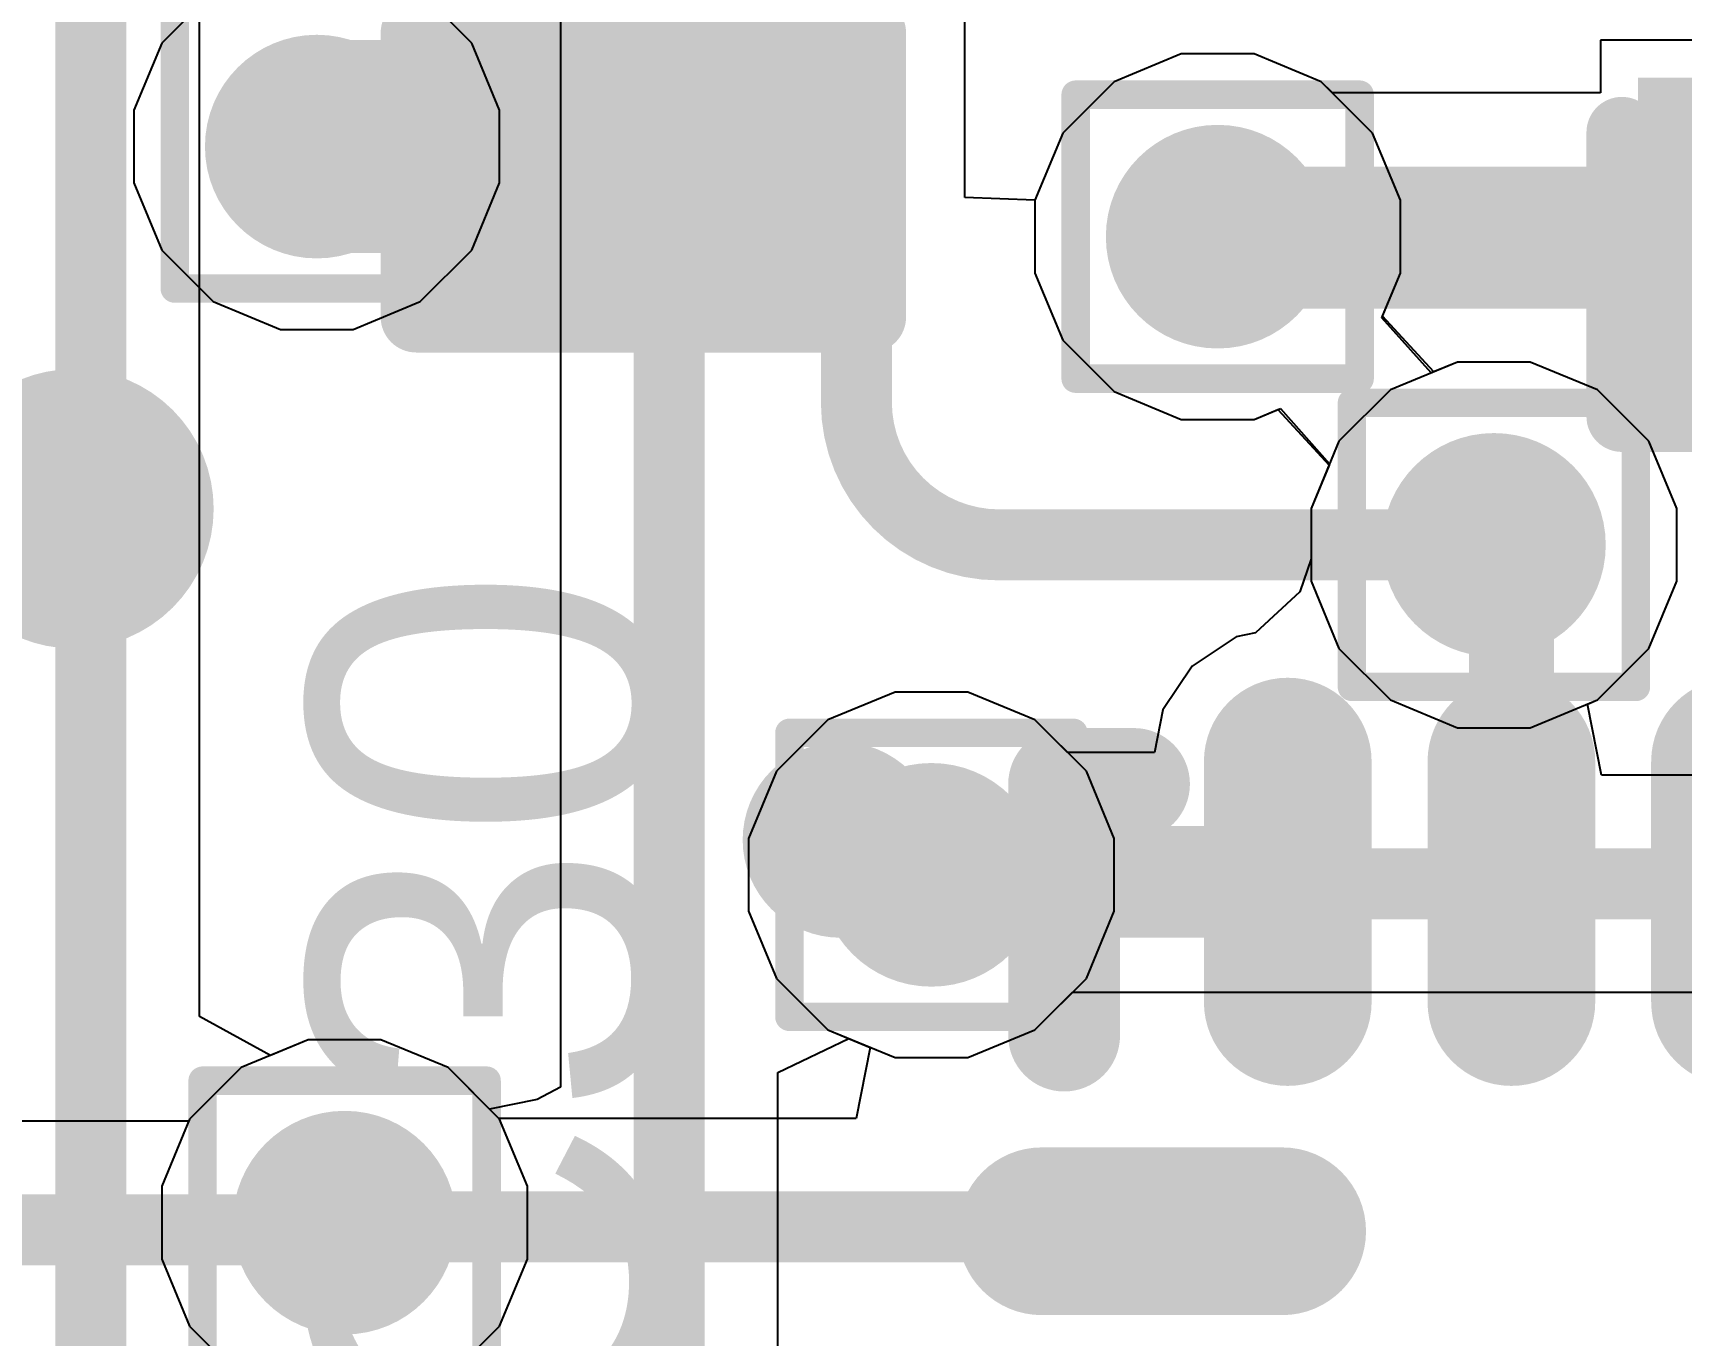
# Model space of a CAD drawing. Header units: inches. Extents: x -12 to 5355, y -7 to 5366.
# Drawn here: x 22.556 to 25.503, y 2.904 to 5.232 of the extents above; entities that cross this region are included whole.
import ezdxf

# ---------------------------------------------------------------- set-up
doc = ezdxf.new("R2010")
doc.units = ezdxf.units.IN
for name, color, linetype in [('BOTTOM LAYER', 5, 'Continuous'), ('Drill Drawing', 1, 'Continuous'), ('GROUND1', 16, 'Continuous'), ('GROUND2', 156, 'Continuous'), ('POWER', 76, 'Continuous'), ('SIGNAL', 90, 'Continuous'), ('TOP LAYER', 1, 'Continuous'), ('Top Overlay', 2, 'Continuous'), ('Top Paste', 8, 'Continuous'), ('Top Solder', 216, 'Continuous'), ('Via Holes', 16, 'Continuous')]:
    doc.layers.add(name, color=color, linetype=linetype)
doc.styles.add('Arial', font='', dxfattribs={"height": 0.2})
doc.styles.get('Arial').set_extended_font_data('Arial')

# ---------------------------------------------------------------- blocks, each defined once
blk = doc.blocks.new('AQFN50P700X700X85_HS_74N_42')
at = {"layer": 'Top Overlay'}
for points in [[(-3.86279898, 3.91160254, 0.2499995, 0.2499995, 1), (-4.112801019999999, 3.91160254, 0.2499995, 0.2499995, 1)], [(-4.175300259999999, 3.91160254, 0.12499848, 0.12499848, 1), (-4.05030178, 3.91160254, 0.12499848, 0.12499848, 1)], [(-3.92529822, 3.91160254, 0.12499848, 0.12499848, 1), (-3.80029974, 3.91160254, 0.12499848, 0.12499848, 1)]]:
    blk.add_lwpolyline(points, format="xyseb", close=True, dxfattribs=at)
blk = doc.blocks.new('____0402_56')
at = {"layer": 'TOP LAYER'}
for points in [[(-0.6985, -0.3175), (-0.6985, 0.3175), (-0.2412999999999999, 0.3175), (-0.2413, -0.3175)], [(0.2412999999999999, -0.3175), (0.2413, 0.3175), (0.6985, 0.3175), (0.6985, -0.3175)]]:
    blk.add_hatch(color=1, dxfattribs=at).paths.add_polyline_path(points)
at = {"layer": 'Top Paste'}
for points in [[(-0.6985, -0.3175), (-0.6985, 0.3175), (-0.2412999999999999, 0.3175), (-0.2413, -0.3175)], [(0.2412999999999999, -0.3175), (0.2413, 0.3175), (0.6985, 0.3175), (0.6985, -0.3175)]]:
    blk.add_hatch(color=8, dxfattribs=at).paths.add_polyline_path(points)
at = {"layer": 'Top Solder'}
for points in [[(-0.7584998799999999, -0.37749988), (-0.7584998799999999, 0.37749988), (-0.18130012, 0.37749988), (-0.18130012, -0.37749988)], [(0.18130012, -0.37749988), (0.18130012, 0.37749988), (0.7584998799999999, 0.37749988), (0.7584998799999999, -0.37749988)]]:
    blk.add_hatch(color=216, dxfattribs=at).paths.add_polyline_path(points)
at = {"layer": 'Top Overlay'}
for points in [[(-0.7874, 0.4064, 0.127, 0.127, 0), (-0.7874, -0.4064, 0.127, 0.127, 0)], [(-0.7874, 0.4064, 0.127, 0.127, 0), (-0.2794, 0.4064, 0.127, 0.127, 0)], [(0.2794, 0.4064, 0.127, 0.127, 0), (0.7874, 0.4064, 0.127, 0.127, 0)], [(0.7874, 0.4064, 0.127, 0.127, 0), (0.7874, -0.4064, 0.127, 0.127, 0)], [(-0.7874, -0.4064, 0.127, 0.127, 0), (-0.2794, -0.4064, 0.127, 0.127, 0)], [(0.2794, -0.4064, 0.127, 0.127, 0), (0.7874, -0.4064, 0.127, 0.127, 0)]]:
    blk.add_lwpolyline(points, format="xyseb", dxfattribs=at)
for points in [[(-0.8191499999999999, 0.4064, 0.0635, 0.0635, 1), (-0.7556499999999999, 0.4064, 0.0635, 0.0635, 1)], [(-0.8191499999999999, 0.4064, 0.0635, 0.0635, 1), (-0.7556499999999999, 0.4064, 0.0635, 0.0635, 1)], [(-0.31115, 0.4064, 0.0635, 0.0635, 1), (-0.24765, 0.4064, 0.0635, 0.0635, 1)], [(0.24765, 0.4064, 0.0635, 0.0635, 1), (0.31115, 0.4064, 0.0635, 0.0635, 1)], [(0.7556499999999999, 0.4064, 0.0635, 0.0635, 1), (0.8191499999999999, 0.4064, 0.0635, 0.0635, 1)], [(0.7556499999999999, 0.4064, 0.0635, 0.0635, 1), (0.8191499999999999, 0.4064, 0.0635, 0.0635, 1)], [(-0.8191499999999999, -0.4064, 0.0635, 0.0635, 1), (-0.7556499999999999, -0.4064, 0.0635, 0.0635, 1)], [(-0.8191499999999999, -0.4064, 0.0635, 0.0635, 1), (-0.7556499999999999, -0.4064, 0.0635, 0.0635, 1)], [(-0.31115, -0.4064, 0.0635, 0.0635, 1), (-0.24765, -0.4064, 0.0635, 0.0635, 1)], [(0.24765, -0.4064, 0.0635, 0.0635, 1), (0.31115, -0.4064, 0.0635, 0.0635, 1)], [(0.7556499999999999, -0.4064, 0.0635, 0.0635, 1), (0.8191499999999999, -0.4064, 0.0635, 0.0635, 1)], [(0.7556499999999999, -0.4064, 0.0635, 0.0635, 1), (0.8191499999999999, -0.4064, 0.0635, 0.0635, 1)]]:
    blk.add_lwpolyline(points, format="xyseb", close=True, dxfattribs=at)
blk = doc.blocks.new('XQFN40P180X260X50_16N_91')
at = {"layer": 'TOP LAYER'}
h = blk.add_hatch(color=1, dxfattribs=at)
edge = h.paths.add_edge_path()
edge.add_arc((-0.6000013399999999, 1.01000052), 0.10999978, 180, 360)
edge.add_line((-0.4900015599999999, 1.01000052), (-0.4900015599999999, 1.4400022))
edge.add_arc((-0.6000013399999999, 1.4400022), 0.10999978, 0, 180)
edge.add_line((-0.7100011199999999, 1.4400022), (-0.7100011199999999, 1.01000052))
h = blk.add_hatch(color=1, dxfattribs=at)
edge = h.paths.add_edge_path()
edge.add_arc((-0.20000214, 1.01000052), 0.10999978, 180, 360)
edge.add_line((-0.09000236, 1.01000052), (-0.09000236, 1.4400022))
edge.add_arc((-0.20000214, 1.4400022), 0.10999978, 0, 180)
edge.add_line((-0.31000192, 1.4400022), (-0.31000192, 1.01000052))
h = blk.add_hatch(color=1, dxfattribs=at)
edge = h.paths.add_edge_path()
edge.add_arc((0.1999996, 1.01000052), 0.10999978, 180, 360)
edge.add_line((0.30999938, 1.01000052), (0.30999938, 1.4400022))
edge.add_arc((0.1999996, 1.4400022), 0.10999978, 0, 180)
edge.add_line((0.08999982000000001, 1.4400022), (0.08999982000000001, 1.01000052))
h = blk.add_hatch(color=1, dxfattribs=at)
edge = h.paths.add_edge_path()
edge.add_arc((-0.61000386, 0.6000013399999999), 0.10999978, 270, 450)
edge.add_line((-0.61000386, 0.7100011199999999), (-1.04000554, 0.7100011199999999))
edge.add_arc((-1.04000554, 0.6000013399999999), 0.10999978, 90, 270)
edge.add_line((-1.04000554, 0.4900015599999999), (-0.61000386, 0.4900015599999999))
at = {"layer": 'Top Paste'}
h = blk.add_hatch(color=8, dxfattribs=at)
edge = h.paths.add_edge_path()
edge.add_arc((-0.6000013399999999, 1.01000052), 0.08999982, 180, 360)
edge.add_line((-0.51000152, 1.01000052), (-0.51000152, 1.4400022))
edge.add_arc((-0.6000013399999999, 1.4400022), 0.08999982, 0, 180)
edge.add_line((-0.6900011599999999, 1.4400022), (-0.6900011599999999, 1.01000052))
h = blk.add_hatch(color=8, dxfattribs=at)
edge = h.paths.add_edge_path()
edge.add_arc((-0.20000214, 1.01000052), 0.08999982, 180, 360)
edge.add_line((-0.11000232, 1.01000052), (-0.11000232, 1.4400022))
edge.add_arc((-0.20000214, 1.4400022), 0.08999982, 0, 180)
edge.add_line((-0.29000196, 1.4400022), (-0.29000196, 1.01000052))
h = blk.add_hatch(color=8, dxfattribs=at)
edge = h.paths.add_edge_path()
edge.add_arc((-0.61000386, 0.6000013399999999), 0.08999982, 270, 450)
edge.add_line((-0.61000386, 0.6900011599999999), (-1.04000554, 0.6900011599999999))
edge.add_arc((-1.04000554, 0.6000013399999999), 0.08999982, 90, 270)
edge.add_line((-1.04000554, 0.51000152), (-0.61000386, 0.51000152))
at = {"layer": 'Top Solder'}
h = blk.add_hatch(color=216, dxfattribs=at)
edge = h.paths.add_edge_path()
edge.add_arc((-0.6000013399999999, 1.01000052), 0.1499997, 180, 360)
edge.add_line((-0.45000164, 1.01000052), (-0.45000164, 1.4400022))
edge.add_arc((-0.6000013399999999, 1.4400022), 0.1499997, 0, 180)
edge.add_line((-0.7500010399999999, 1.4400022), (-0.7500010399999999, 1.01000052))
h = blk.add_hatch(color=216, dxfattribs=at)
edge = h.paths.add_edge_path()
edge.add_arc((-0.20000214, 1.01000052), 0.1499997, 180, 360)
edge.add_line((-0.05000244000000001, 1.01000052), (-0.05000244000000001, 1.4400022))
edge.add_arc((-0.20000214, 1.4400022), 0.1499997, 0, 180)
edge.add_line((-0.35000184, 1.4400022), (-0.35000184, 1.01000052))
h = blk.add_hatch(color=216, dxfattribs=at)
edge = h.paths.add_edge_path()
edge.add_arc((0.1999996, 1.01000052), 0.1499997, 180, 360)
edge.add_line((0.3499993, 1.01000052), (0.3499993, 1.4400022))
edge.add_arc((0.1999996, 1.4400022), 0.1499997, 0, 180)
edge.add_line((0.04999990000000001, 1.4400022), (0.04999990000000001, 1.01000052))
h = blk.add_hatch(color=216, dxfattribs=at)
edge = h.paths.add_edge_path()
edge.add_arc((-0.61000386, 0.6000013399999999), 0.1499997, 270, 450)
edge.add_line((-0.61000386, 0.7500010399999999), (-1.04000554, 0.7500010399999999))
edge.add_arc((-1.04000554, 0.6000013399999999), 0.1499997, 90, 270)
edge.add_line((-1.04000554, 0.45000164), (-0.61000386, 0.45000164))
at = {"layer": 'Top Overlay'}
for points in [[(-1.35000492, 1.29999994, 0.2499995, 0.2499995, 1), (-1.45000472, 1.29999994, 0.2499995, 0.2499995, 1)], [(-1.05000044, 1.39999974, 0.0999998, 0.0999998, 1), (-0.95000064, 1.39999974, 0.0999998, 0.0999998, 1)], [(-1.05000044, 1.39999974, 0.0999998, 0.0999998, 1), (-0.95000064, 1.39999974, 0.0999998, 0.0999998, 1)], [(-0.9249994199999999, 1.39999974, 0.0999998, 0.0999998, 1), (-0.8249996199999998, 1.39999974, 0.0999998, 0.0999998, 1)], [(-1.51250396, 1.29999994, 0.12499848, 0.12499848, 1), (-1.38750548, 1.29999994, 0.12499848, 0.12499848, 1)], [(-1.41250416, 1.29999994, 0.12499848, 0.12499848, 1), (-1.28750568, 1.29999994, 0.12499848, 0.12499848, 1)], [(-1.05000044, 0.95000064, 0.0999998, 0.0999998, 1), (-0.95000064, 0.95000064, 0.0999998, 0.0999998, 1)]]:
    blk.add_lwpolyline(points, format="xyseb", close=True, dxfattribs=at)
for points in [[(-1.00000054, 0.95000064, 0.1999996, 0.1999996, 0), (-1.00000054, 1.39999974, 0.1999996, 0.1999996, 0)], [(-1.00000054, 1.39999974, 0.1999996, 0.1999996, 0), (-0.87499952, 1.39999974, 0.1999996, 0.1999996, 0)]]:
    blk.add_lwpolyline(points, format="xyseb", dxfattribs=at)
blk = doc.blocks.new('____0402_125')
at = {"layer": 'TOP LAYER'}
for points in [[(-0.6985, -0.3175), (-0.6985, 0.3174999999999999), (-0.2413000000000001, 0.3175), (-0.2412999999999999, -0.3174999999999999)], [(0.2413000000000001, -0.3175), (0.2412999999999999, 0.3174999999999999), (0.6985, 0.3175), (0.6985, -0.3174999999999999)]]:
    blk.add_hatch(color=1, dxfattribs=at).paths.add_polyline_path(points)
at = {"layer": 'Top Paste'}
for points in [[(-0.6985, -0.3175), (-0.6985, 0.3174999999999999), (-0.2413000000000001, 0.3175), (-0.2412999999999999, -0.3174999999999999)], [(0.2413000000000001, -0.3175), (0.2412999999999999, 0.3174999999999999), (0.6985, 0.3175), (0.6985, -0.3174999999999999)]]:
    blk.add_hatch(color=8, dxfattribs=at).paths.add_polyline_path(points)
at = {"layer": 'Top Solder'}
for points in [[(-0.7584998799999999, -0.3774998800000001), (-0.7584998799999999, 0.3774998799999999), (-0.1813001200000001, 0.3774998800000001), (-0.1813001199999999, -0.3774998799999999)], [(0.1813001200000001, -0.3774998800000001), (0.1813001199999999, 0.3774998799999999), (0.7584998799999999, 0.3774998800000001), (0.7584998799999999, -0.3774998799999999)]]:
    blk.add_hatch(color=216, dxfattribs=at).paths.add_polyline_path(points)
at = {"layer": 'Top Overlay'}
for points in [[(-0.7874, -0.4064, 0.127, 0.127, 0), (-0.7874, 0.4064, 0.127, 0.127, 0)], [(-0.2794, 0.4064, 0.127, 0.127, 0), (-0.7874, 0.4064, 0.127, 0.127, 0)], [(0.7874, 0.4064, 0.127, 0.127, 0), (0.2794, 0.4064, 0.127, 0.127, 0)], [(0.7874, -0.4064, 0.127, 0.127, 0), (0.7874, 0.4064, 0.127, 0.127, 0)], [(-0.2794, -0.4064, 0.127, 0.127, 0), (-0.7874, -0.4064, 0.127, 0.127, 0)], [(0.7874, -0.4064, 0.127, 0.127, 0), (0.2794, -0.4064, 0.127, 0.127, 0)]]:
    blk.add_lwpolyline(points, format="xyseb", dxfattribs=at)
for points in [[(-0.8191499999999999, 0.4064, 0.0635, 0.0635, 1), (-0.7556499999999999, 0.4064, 0.0635, 0.0635, 1)], [(-0.8191499999999999, 0.4064, 0.0635, 0.0635, 1), (-0.7556499999999999, 0.4064, 0.0635, 0.0635, 1)], [(-0.31115, 0.4064, 0.0635, 0.0635, 1), (-0.24765, 0.4064, 0.0635, 0.0635, 1)], [(0.24765, 0.4064, 0.0635, 0.0635, 1), (0.31115, 0.4064, 0.0635, 0.0635, 1)], [(0.7556499999999999, 0.4064, 0.0635, 0.0635, 1), (0.8191499999999999, 0.4064, 0.0635, 0.0635, 1)], [(0.7556499999999999, 0.4064, 0.0635, 0.0635, 1), (0.8191499999999999, 0.4064, 0.0635, 0.0635, 1)], [(-0.8191499999999999, -0.4064, 0.0635, 0.0635, 1), (-0.7556499999999999, -0.4064, 0.0635, 0.0635, 1)], [(-0.8191499999999999, -0.4064, 0.0635, 0.0635, 1), (-0.7556499999999999, -0.4064, 0.0635, 0.0635, 1)], [(-0.31115, -0.4064, 0.0635, 0.0635, 1), (-0.24765, -0.4064, 0.0635, 0.0635, 1)], [(0.24765, -0.4064, 0.0635, 0.0635, 1), (0.31115, -0.4064, 0.0635, 0.0635, 1)], [(0.7556499999999999, -0.4064, 0.0635, 0.0635, 1), (0.8191499999999999, -0.4064, 0.0635, 0.0635, 1)], [(0.7556499999999999, -0.4064, 0.0635, 0.0635, 1), (0.8191499999999999, -0.4064, 0.0635, 0.0635, 1)]]:
    blk.add_lwpolyline(points, format="xyseb", close=True, dxfattribs=at)

msp = doc.modelspace()

# ---------------------------------------------------------------- hatches: boundary and pattern name
at = {"layer": 'BOTTOM LAYER'}
h = msp.add_hatch(color=5, dxfattribs=at)
edge = h.paths.add_edge_path()
edge.add_arc((23.0632, 5.0292), 0.1999996, 0, 360)
h = msp.add_hatch(color=5, dxfattribs=at)
edge = h.paths.add_edge_path()
edge.add_arc((24.67459632, 4.86809796), 0.1999996, 0, 360)
h = msp.add_hatch(color=5, dxfattribs=at)
edge = h.paths.add_edge_path()
edge.add_arc((25.1687711, 4.31683414), 0.1999996, 0, 360)
h = msp.add_hatch(color=5, dxfattribs=at)
edge = h.paths.add_edge_path()
edge.add_arc((24.16265424, 3.72669308), 0.1999996, 0, 360)
h = msp.add_hatch(color=5, dxfattribs=at)
edge = h.paths.add_edge_path()
edge.add_arc((23.11304496, 3.10459628), 0.1999996, 0, 360)
at = {"layer": 'GROUND1'}
h = msp.add_hatch(color=16, dxfattribs=at)
edge = h.paths.add_edge_path()
edge.add_arc((23.0632, 5.0292), 0.1999996, 0, 360)
h = msp.add_hatch(color=16, dxfattribs=at)
edge = h.paths.add_edge_path()
edge.add_arc((24.67459632, 4.86809796), 0.1999996, 0, 360)
h = msp.add_hatch(color=16, dxfattribs=at)
edge = h.paths.add_edge_path()
edge.add_arc((25.1687711, 4.31683414), 0.1999996, 0, 360)
h = msp.add_hatch(color=16, dxfattribs=at)
edge = h.paths.add_edge_path()
edge.add_arc((24.16265424, 3.72669308), 0.1999996, 0, 360)
h = msp.add_hatch(color=16, dxfattribs=at)
edge = h.paths.add_edge_path()
edge.add_arc((23.11304496, 3.10459628), 0.1999996, 0, 360)
at = {"layer": 'GROUND2'}
h = msp.add_hatch(color=156, dxfattribs=at)
edge = h.paths.add_edge_path()
edge.add_arc((23.0632, 5.0292), 0.1999996, 0, 360)
h = msp.add_hatch(color=156, dxfattribs=at)
edge = h.paths.add_edge_path()
edge.add_arc((24.67459632, 4.86809796), 0.1999996, 0, 360)
h = msp.add_hatch(color=156, dxfattribs=at)
edge = h.paths.add_edge_path()
edge.add_arc((25.1687711, 4.31683414), 0.1999996, 0, 360)
h = msp.add_hatch(color=156, dxfattribs=at)
edge = h.paths.add_edge_path()
edge.add_arc((24.16265424, 3.72669308), 0.1999996, 0, 360)
h = msp.add_hatch(color=156, dxfattribs=at)
edge = h.paths.add_edge_path()
edge.add_arc((23.11304496, 3.10459628), 0.1999996, 0, 360)
at = {"layer": 'POWER'}
h = msp.add_hatch(color=76, dxfattribs=at)
edge = h.paths.add_edge_path()
edge.add_arc((23.0632, 5.0292), 0.1999996, 0, 360)
h = msp.add_hatch(color=76, dxfattribs=at)
edge = h.paths.add_edge_path()
edge.add_arc((24.67459632, 4.86809796), 0.1999996, 0, 360)
h = msp.add_hatch(color=76, dxfattribs=at)
edge = h.paths.add_edge_path()
edge.add_arc((25.1687711, 4.31683414), 0.1999996, 0, 360)
h = msp.add_hatch(color=76, dxfattribs=at)
edge = h.paths.add_edge_path()
edge.add_arc((24.16265424, 3.72669308), 0.1999996, 0, 360)
h = msp.add_hatch(color=76, dxfattribs=at)
edge = h.paths.add_edge_path()
edge.add_arc((23.11304496, 3.10459628), 0.1999996, 0, 360)
at = {"layer": 'SIGNAL'}
h = msp.add_hatch(color=90, dxfattribs=at)
edge = h.paths.add_edge_path()
edge.add_arc((23.0632, 5.0292), 0.1999996, 0, 360)
h = msp.add_hatch(color=90, dxfattribs=at)
edge = h.paths.add_edge_path()
edge.add_arc((24.67459632, 4.86809796), 0.1999996, 0, 360)
h = msp.add_hatch(color=90, dxfattribs=at)
edge = h.paths.add_edge_path()
edge.add_arc((25.1687711, 4.31683414), 0.1999996, 0, 360)
h = msp.add_hatch(color=90, dxfattribs=at)
edge = h.paths.add_edge_path()
edge.add_arc((24.16265424, 3.72669308), 0.1999996, 0, 360)
h = msp.add_hatch(color=90, dxfattribs=at)
edge = h.paths.add_edge_path()
edge.add_arc((23.11304496, 3.10459628), 0.1999996, 0, 360)
at = {"layer": 'TOP LAYER'}
h = msp.add_hatch(color=1, dxfattribs=at)
edge = h.paths.add_edge_path()
edge.add_arc((23.0632, 5.0292), 0.1999996, 0, 360)
h = msp.add_hatch(color=1, dxfattribs=at)
edge = h.paths.add_edge_path()
edge.add_arc((24.67459632, 4.86809796), 0.1999996, 0, 360)
h = msp.add_hatch(color=1, dxfattribs=at)
edge = h.paths.add_edge_path()
edge.add_arc((25.1687711, 4.31683414), 0.1999996, 0, 360)
h = msp.add_hatch(color=1, dxfattribs=at)
edge = h.paths.add_edge_path()
edge.add_arc((24.16265424, 3.72669308), 0.1999996, 0, 360)
h = msp.add_hatch(color=1, dxfattribs=at)
edge = h.paths.add_edge_path()
edge.add_arc((23.11304496, 3.10459628), 0.1999996, 0, 360)
at = {"layer": 'Via Holes'}
h = msp.add_hatch(color=7, dxfattribs=at)
edge = h.paths.add_edge_path()
edge.add_arc((23.0632, 5.0292), 0.0999998, 0, 360)
h = msp.add_hatch(color=7, dxfattribs=at)
edge = h.paths.add_edge_path()
edge.add_arc((24.67459632, 4.86809796), 0.0999998, 0, 360)
h = msp.add_hatch(color=7, dxfattribs=at)
edge = h.paths.add_edge_path()
edge.add_arc((25.1687711, 4.31683414), 0.0999998, 0, 360)
h = msp.add_hatch(color=7, dxfattribs=at)
edge = h.paths.add_edge_path()
edge.add_arc((24.16265424, 3.72669308), 0.0999998, 0, 360)
h = msp.add_hatch(color=7, dxfattribs=at)
edge = h.paths.add_edge_path()
edge.add_arc((23.11304496, 3.10459628), 0.0999998, 0, 360)

# ---------------------------------------------------------------- linework, layer by layer
at = {"layer": 'BOTTOM LAYER'}
for p, q in [((24.22263126, 4.93805464), (24.22263126, 14.05263128)), ((23.49926466, 6.410393579999999), (23.49926466, 3.346757339999999)), ((22.85332742, 3.4732595), (22.85332742, 5.50321226)), ((24.609552, 5.19509756), (24.48936682, 5.14531356)), ((24.73964064, 5.19509756), (24.609552, 5.19509756)), ((24.85982582, 5.14531356), (24.73964064, 5.19509756)), ((24.48936682, 5.14531356), (24.39738072, 5.05332746)), ((24.95181192, 5.05332746), (24.85982582, 5.14531356)), ((24.39738072, 5.05332746), (24.34759672, 4.93314482)), ((25.00159592, 4.93314228), (24.95181192, 5.05332746)), ((24.34759672, 4.93314482), (24.22263126, 4.93805464)), ((25.00159592, 4.80305364), (25.00159592, 4.93314228)), ((24.96956398, 4.72572588), (25.00159592, 4.80305364)), ((25.0610243, 4.62614518), (24.96956398, 4.72572588)), ((25.10372678, 4.64383374), (25.0610243, 4.62614518)), ((25.23381542, 4.64383374), (25.10372678, 4.64383374)), ((25.3540006, 4.59404974), (25.23381542, 4.64383374)), ((25.4459867, 4.50206364), (25.3540006, 4.59404974)), ((25.49577069999999, 4.381878459999999), (25.4459867, 4.50206364)), ((25.49577069999999, 4.25178982), (25.49577069999999, 4.381878459999999)), ((25.4459867, 4.13160464), (25.49577069999999, 4.25178982)), ((25.3540006, 4.039618539999999), (25.4459867, 4.13160464)), ((25.33591326, 4.03212554), (25.3540006, 4.039618539999999)), ((25.3611761, 3.90512554), (25.33591326, 4.03212554)), ((26.10999858, 3.90512554), (25.3611761, 3.90512554)), ((24.34788374, 3.44947748), (24.41506928, 3.51666302)), ((24.41506928, 3.51666302), (26.10999858, 3.51666302)), ((22.98032996, 3.40356444), (22.85332742, 3.4732595)), ((24.22769856, 3.39969348), (24.34788374, 3.44947748)), ((23.04800064, 3.43159588), (22.98032996, 3.40356444)), ((23.17808928, 3.43159588), (23.04800064, 3.43159588)), ((23.29827446, 3.381811879999999), (23.17808928, 3.43159588)), ((23.88772718, 3.37323938), (24.01472972, 3.43402412)), ((24.01472972, 3.43402412), (24.09760992, 3.39969348)), ((24.09760992, 3.39969348), (24.22769856, 3.39969348)), ((23.37226466, 3.30782168), (23.29827446, 3.381811879999999)), ((23.88772718, 2.71952212), (23.88772718, 3.37323938)), ((23.49926466, 3.346757339999999), (23.45737244, 3.32487778)), ((23.45737244, 3.32487778), (23.37226466, 3.30782168))]:
    msp.add_line(p, q, dxfattribs=at)
for points in [[(23.69349592, 2.45130828, 0.127, 0.127, 0), (23.69349592, 14.35106096, 0.127, 0.127, 0)], [(24.0284, 4.571999999999999, 0.127, 0.127, 0), (24.0284, 14.05263128, 0.127, 0.127, 0)], [(22.65909616, 1.07042204, 0.127, 0.127, 0), (22.65909616, 5.50321226, 0.127, 0.127, 0)], [(24.28356586, 4.31683414, 0.127, 0.127, -0.4142135623730951), (24.0284, 4.571999999999999, 0.127, 0.127, 0)], [(24.28356586, 4.31683414, 0.127, 0.127, 0), (25.1687711, 4.31683414, 0.127, 0.127, 0)], [(24.16265424, 3.71089428, 0.127, 0.127, 0), (24.16265424, 3.72669308, 0.127, 0.127, 0)], [(24.16265424, 3.71089428, 0.127, 0.127, 0), (26.10999858, 3.71089428, 0.127, 0.127, 0)]]:
    msp.add_lwpolyline(points, format="xyseb", dxfattribs=at)
for points in [[(23.99665, 4.571999999999999, 0.0635, 0.0635, 1), (24.06015, 4.571999999999999, 0.0635, 0.0635, 1)], [(23.99665, 4.571999999999999, 0.0635, 0.0635, 1), (24.06015, 4.571999999999999, 0.0635, 0.0635, 1)], [(24.25181586, 4.31683414, 0.0635, 0.0635, 1), (24.31531586, 4.31683414, 0.0635, 0.0635, 1)], [(24.25181586, 4.31683414, 0.0635, 0.0635, 1), (24.31531586, 4.31683414, 0.0635, 0.0635, 1)], [(25.1370211, 4.31683414, 0.0635, 0.0635, 1), (25.2005211, 4.31683414, 0.0635, 0.0635, 1)], [(24.13090424, 3.72669308, 0.0635, 0.0635, 1), (24.19440424, 3.72669308, 0.0635, 0.0635, 1)], [(24.13090424, 3.71089428, 0.0635, 0.0635, 1), (24.19440424, 3.71089428, 0.0635, 0.0635, 1)], [(24.13090424, 3.71089428, 0.0635, 0.0635, 1), (24.19440424, 3.71089428, 0.0635, 0.0635, 1)]]:
    msp.add_lwpolyline(points, format="xyseb", close=True, dxfattribs=at)
at = {"layer": 'Drill Drawing'}
for points in [[(22.8092, 4.7752, 0.0508, 0.0508, 0), (22.8092, 5.2832, 0.0508, 0.0508, 0)], [(23.3172, 4.7752, 0.0508, 0.0508, 0), (23.3172, 5.2832, 0.0508, 0.0508, 0)], [(24.42059632, 5.12209796, 0.0508, 0.0508, 0), (24.92859632, 5.12209796, 0.0508, 0.0508, 0)], [(24.42059632, 4.61409796, 0.0508, 0.0508, 0), (24.42059632, 5.12209796, 0.0508, 0.0508, 0)], [(24.92859632, 4.61409796, 0.0508, 0.0508, 0), (24.92859632, 5.12209796, 0.0508, 0.0508, 0)], [(22.8092, 4.7752, 0.0508, 0.0508, 0), (23.3172, 4.7752, 0.0508, 0.0508, 0)], [(24.42059632, 4.61409796, 0.0508, 0.0508, 0), (24.92859632, 4.61409796, 0.0508, 0.0508, 0)], [(24.9147711, 4.57083414, 0.0508, 0.0508, 0), (25.4227711, 4.57083414, 0.0508, 0.0508, 0)], [(24.9147711, 4.06283414, 0.0508, 0.0508, 0), (24.9147711, 4.57083414, 0.0508, 0.0508, 0)], [(25.4227711, 4.06283414, 0.0508, 0.0508, 0), (25.4227711, 4.57083414, 0.0508, 0.0508, 0)], [(24.9147711, 4.06283414, 0.0508, 0.0508, 0), (25.4227711, 4.06283414, 0.0508, 0.0508, 0)], [(23.90865424, 3.98069308, 0.0508, 0.0508, 0), (24.41665424, 3.98069308, 0.0508, 0.0508, 0)], [(23.90865424, 3.47269308, 0.0508, 0.0508, 0), (23.90865424, 3.98069308, 0.0508, 0.0508, 0)], [(24.41665424, 3.47269308, 0.0508, 0.0508, 0), (24.41665424, 3.98069308, 0.0508, 0.0508, 0)], [(23.90865424, 3.47269308, 0.0508, 0.0508, 0), (24.41665424, 3.47269308, 0.0508, 0.0508, 0)], [(22.85904496, 3.35859628, 0.0508, 0.0508, 0), (23.36704496, 3.35859628, 0.0508, 0.0508, 0)], [(22.85904496, 2.85059628, 0.0508, 0.0508, 0), (22.85904496, 3.35859628, 0.0508, 0.0508, 0)], [(23.36704496, 2.85059628, 0.0508, 0.0508, 0), (23.36704496, 3.35859628, 0.0508, 0.0508, 0)]]:
    msp.add_lwpolyline(points, format="xyseb", dxfattribs=at)
for points in [[(24.40789632, 5.12209796, 0.0254, 0.0254, 1), (24.43329632, 5.12209796, 0.0254, 0.0254, 1)], [(24.40789632, 5.12209796, 0.0254, 0.0254, 1), (24.43329632, 5.12209796, 0.0254, 0.0254, 1)], [(24.91589632, 5.12209796, 0.0254, 0.0254, 1), (24.94129632, 5.12209796, 0.0254, 0.0254, 1)], [(24.91589632, 5.12209796, 0.0254, 0.0254, 1), (24.94129632, 5.12209796, 0.0254, 0.0254, 1)], [(22.7965, 4.7752, 0.0254, 0.0254, 1), (22.8219, 4.7752, 0.0254, 0.0254, 1)], [(22.7965, 4.7752, 0.0254, 0.0254, 1), (22.8219, 4.7752, 0.0254, 0.0254, 1)], [(23.3045, 4.7752, 0.0254, 0.0254, 1), (23.3299, 4.7752, 0.0254, 0.0254, 1)], [(23.3045, 4.7752, 0.0254, 0.0254, 1), (23.3299, 4.7752, 0.0254, 0.0254, 1)], [(24.40789632, 4.61409796, 0.0254, 0.0254, 1), (24.43329632, 4.61409796, 0.0254, 0.0254, 1)], [(24.40789632, 4.61409796, 0.0254, 0.0254, 1), (24.43329632, 4.61409796, 0.0254, 0.0254, 1)], [(24.91589632, 4.61409796, 0.0254, 0.0254, 1), (24.94129632, 4.61409796, 0.0254, 0.0254, 1)], [(24.91589632, 4.61409796, 0.0254, 0.0254, 1), (24.94129632, 4.61409796, 0.0254, 0.0254, 1)], [(24.9020711, 4.57083414, 0.0254, 0.0254, 1), (24.9274711, 4.57083414, 0.0254, 0.0254, 1)], [(24.9020711, 4.57083414, 0.0254, 0.0254, 1), (24.9274711, 4.57083414, 0.0254, 0.0254, 1)], [(25.4100711, 4.57083414, 0.0254, 0.0254, 1), (25.4354711, 4.57083414, 0.0254, 0.0254, 1)], [(25.4100711, 4.57083414, 0.0254, 0.0254, 1), (25.4354711, 4.57083414, 0.0254, 0.0254, 1)], [(24.9020711, 4.06283414, 0.0254, 0.0254, 1), (24.9274711, 4.06283414, 0.0254, 0.0254, 1)], [(24.9020711, 4.06283414, 0.0254, 0.0254, 1), (24.9274711, 4.06283414, 0.0254, 0.0254, 1)], [(25.4100711, 4.06283414, 0.0254, 0.0254, 1), (25.4354711, 4.06283414, 0.0254, 0.0254, 1)], [(25.4100711, 4.06283414, 0.0254, 0.0254, 1), (25.4354711, 4.06283414, 0.0254, 0.0254, 1)], [(23.89595424, 3.98069308, 0.0254, 0.0254, 1), (23.92135424, 3.98069308, 0.0254, 0.0254, 1)], [(23.89595424, 3.98069308, 0.0254, 0.0254, 1), (23.92135424, 3.98069308, 0.0254, 0.0254, 1)], [(24.40395424, 3.98069308, 0.0254, 0.0254, 1), (24.42935424, 3.98069308, 0.0254, 0.0254, 1)], [(24.40395424, 3.98069308, 0.0254, 0.0254, 1), (24.42935424, 3.98069308, 0.0254, 0.0254, 1)], [(23.89595424, 3.47269308, 0.0254, 0.0254, 1), (23.92135424, 3.47269308, 0.0254, 0.0254, 1)], [(23.89595424, 3.47269308, 0.0254, 0.0254, 1), (23.92135424, 3.47269308, 0.0254, 0.0254, 1)], [(24.40395424, 3.47269308, 0.0254, 0.0254, 1), (24.42935424, 3.47269308, 0.0254, 0.0254, 1)], [(24.40395424, 3.47269308, 0.0254, 0.0254, 1), (24.42935424, 3.47269308, 0.0254, 0.0254, 1)], [(22.84634496, 3.35859628, 0.0254, 0.0254, 1), (22.87174496, 3.35859628, 0.0254, 0.0254, 1)], [(22.84634496, 3.35859628, 0.0254, 0.0254, 1), (22.87174496, 3.35859628, 0.0254, 0.0254, 1)], [(23.35434496, 3.35859628, 0.0254, 0.0254, 1), (23.37974496, 3.35859628, 0.0254, 0.0254, 1)], [(23.35434496, 3.35859628, 0.0254, 0.0254, 1), (23.37974496, 3.35859628, 0.0254, 0.0254, 1)]]:
    msp.add_lwpolyline(points, format="xyseb", close=True, dxfattribs=at)
at = {"layer": 'GROUND1'}
for p, q in [((24.609552, 5.19509756), (24.48936682, 5.14531356)), ((24.73964064, 5.19509756), (24.609552, 5.19509756)), ((24.85982582, 5.14531356), (24.73964064, 5.19509756)), ((24.48936682, 5.14531356), (24.39738072, 5.05332746)), ((24.95181192, 5.05332746), (24.85982582, 5.14531356)), ((24.39738072, 5.05332746), (24.34759672, 4.93314228)), ((25.00159592, 4.93314228), (24.95181192, 5.05332746)), ((24.34759672, 4.93314228), (24.34759672, 4.80305364)), ((25.00159592, 4.80305364), (25.00159592, 4.93314228)), ((24.34759672, 4.80305364), (24.39738072, 4.68286846)), ((24.96956398, 4.72572588), (25.00159592, 4.80305364)), ((25.0610243, 4.62614518), (24.96956398, 4.72572588)), ((24.39738072, 4.68286846), (24.48936682, 4.590882359999999)), ((25.10372678, 4.64383374), (25.0610243, 4.62614518)), ((25.23381542, 4.64383374), (25.10372678, 4.64383374)), ((25.3540006, 4.59404974), (25.23381542, 4.64383374)), ((24.48936682, 4.590882359999999), (24.609552, 4.54109836)), ((25.4459867, 4.50206364), (25.3540006, 4.59404974)), ((24.609552, 4.54109836), (24.73964064, 4.54109836)), ((24.73964064, 4.54109836), (24.78234312, 4.558786919999999)), ((24.78234312, 4.558786919999999), (24.87380344, 4.45920622)), ((25.49577069999999, 4.381878459999999), (25.4459867, 4.50206364)), ((24.87380344, 4.45920622), (24.8417715, 4.381878459999999)), ((24.8417715, 4.381878459999999), (24.8417715, 4.25178982)), ((25.49577069999999, 4.25178982), (25.49577069999999, 4.381878459999999)), ((24.8417715, 4.25178982), (24.8915555, 4.13160464)), ((25.4459867, 4.13160464), (25.49577069999999, 4.25178982)), ((24.8915555, 4.13160464), (24.9835416, 4.039618539999999)), ((25.3540006, 4.039618539999999), (25.4459867, 4.13160464)), ((24.09760992, 4.053692679999999), (23.97742474, 4.003908679999999)), ((24.22769856, 4.053692679999999), (24.09760992, 4.053692679999999)), ((24.34788374, 4.003908679999999), (24.22769856, 4.053692679999999)), ((24.9835416, 4.039618539999999), (25.10372678, 3.98983454)), ((25.23381542, 3.98983454), (25.3540006, 4.039618539999999)), ((23.97742474, 4.003908679999999), (23.88543864, 3.91192258)), ((24.43986984, 3.91192258), (24.34788374, 4.003908679999999)), ((25.10372678, 3.98983454), (25.23381542, 3.98983454)), ((23.88543864, 3.91192258), (23.83565464, 3.7917374)), ((24.48965384, 3.7917374), (24.43986984, 3.91192258)), ((23.83565464, 3.7917374), (23.83565464, 3.66164876)), ((24.48965384, 3.66164876), (24.48965384, 3.7917374)), ((23.83565464, 3.66164876), (23.88543864, 3.541463579999999)), ((24.43986984, 3.541463579999999), (24.48965384, 3.66164876)), ((23.88543864, 3.541463579999999), (23.97742474, 3.44947748)), ((24.34788374, 3.44947748), (24.43986984, 3.541463579999999)), ((23.97742474, 3.44947748), (24.09760992, 3.39969348)), ((24.22769856, 3.39969348), (24.34788374, 3.44947748)), ((23.04800064, 3.43159588), (22.92781546, 3.381811879999999)), ((23.17808928, 3.43159588), (23.04800064, 3.43159588)), ((23.29827446, 3.381811879999999), (23.17808928, 3.43159588)), ((24.09760992, 3.39969348), (24.22769856, 3.39969348)), ((22.92781546, 3.381811879999999), (22.83582936, 3.28982578)), ((23.39026056, 3.28982578), (23.29827446, 3.381811879999999)), ((22.83582936, 3.28982578), (22.78604536, 3.1696406)), ((23.44004456, 3.1696406), (23.39026056, 3.28982578)), ((22.78604536, 3.1696406), (22.78604536, 3.03955196)), ((23.44004456, 3.03955196), (23.44004456, 3.1696406)), ((22.78604536, 3.03955196), (22.83582936, 2.91936678)), ((23.39026056, 2.91936678), (23.44004456, 3.03955196)), ((22.83582936, 2.91936678), (22.92781546, 2.82738068)), ((23.29827446, 2.82738068), (23.39026056, 2.91936678))]:
    msp.add_line(p, q, dxfattribs=at)
at = {"layer": 'GROUND2'}
for p, q in [((24.609552, 5.19509756), (24.48936682, 5.14531356)), ((24.73964064, 5.19509756), (24.609552, 5.19509756)), ((24.85982582, 5.14531356), (24.73964064, 5.19509756)), ((24.48936682, 5.14531356), (24.39738072, 5.05332746)), ((24.95181192, 5.05332746), (24.85982582, 5.14531356)), ((24.39738072, 5.05332746), (24.34759672, 4.93314228)), ((25.00159592, 4.93314228), (24.95181192, 5.05332746)), ((24.34759672, 4.93314228), (24.34759672, 4.80305364)), ((25.00159592, 4.80305364), (25.00159592, 4.93314228)), ((24.34759672, 4.80305364), (24.39738072, 4.68286846)), ((24.96848194, 4.72311476), (25.00159592, 4.80305364)), ((25.05656406, 4.624298599999999), (24.96848194, 4.72311476)), ((24.39738072, 4.68286846), (24.48936682, 4.590882359999999)), ((25.10372678, 4.64383374), (25.05656406, 4.624298599999999)), ((25.23381542, 4.64383374), (25.10372678, 4.64383374)), ((25.3540006, 4.59404974), (25.23381542, 4.64383374)), ((24.48936682, 4.590882359999999), (24.609552, 4.54109836)), ((25.4459867, 4.50206364), (25.3540006, 4.59404974)), ((24.609552, 4.54109836), (24.73964064, 4.54109836)), ((24.73964064, 4.54109836), (24.78680336, 4.5606335)), ((24.78680336, 4.5606335), (24.87488548, 4.46181734)), ((25.49577069999999, 4.381878459999999), (25.4459867, 4.50206364)), ((24.87488548, 4.46181734), (24.8417715, 4.381878459999999)), ((24.8417715, 4.381878459999999), (24.8417715, 4.25178982)), ((25.49577069999999, 4.25178982), (25.49577069999999, 4.381878459999999)), ((24.8417715, 4.25178982), (24.8915555, 4.13160464)), ((25.4459867, 4.13160464), (25.49577069999999, 4.25178982)), ((24.8915555, 4.13160464), (24.9835416, 4.039618539999999)), ((25.3540006, 4.039618539999999), (25.4459867, 4.13160464)), ((24.09760992, 4.053692679999999), (23.97742474, 4.003908679999999)), ((24.22769856, 4.053692679999999), (24.09760992, 4.053692679999999)), ((24.34788374, 4.003908679999999), (24.22769856, 4.053692679999999)), ((24.9835416, 4.039618539999999), (25.10372678, 3.98983454)), ((25.23381542, 3.98983454), (25.3540006, 4.039618539999999)), ((23.97742474, 4.003908679999999), (23.88543864, 3.91192258)), ((24.43986984, 3.91192258), (24.34788374, 4.003908679999999)), ((25.10372678, 3.98983454), (25.23381542, 3.98983454)), ((23.88543864, 3.91192258), (23.83565464, 3.7917374)), ((24.48965384, 3.7917374), (24.43986984, 3.91192258)), ((23.83565464, 3.7917374), (23.83565464, 3.66164876)), ((24.48965384, 3.66164876), (24.48965384, 3.7917374)), ((23.83565464, 3.66164876), (23.88543864, 3.541463579999999)), ((24.43986984, 3.541463579999999), (24.48965384, 3.66164876)), ((23.88543864, 3.541463579999999), (23.97742474, 3.44947748)), ((24.34788374, 3.44947748), (24.43986984, 3.541463579999999)), ((23.97742474, 3.44947748), (24.09760992, 3.39969348)), ((24.22769856, 3.39969348), (24.34788374, 3.44947748)), ((23.04800064, 3.43159588), (22.92781546, 3.381811879999999)), ((23.17808928, 3.43159588), (23.04800064, 3.43159588)), ((23.29827446, 3.381811879999999), (23.17808928, 3.43159588)), ((24.09760992, 3.39969348), (24.22769856, 3.39969348)), ((22.92781546, 3.381811879999999), (22.83582936, 3.28982578)), ((23.39026056, 3.28982578), (23.29827446, 3.381811879999999)), ((22.83582936, 3.28982578), (22.78604536, 3.1696406)), ((23.44004456, 3.1696406), (23.39026056, 3.28982578)), ((22.78604536, 3.1696406), (22.78604536, 3.03955196)), ((23.44004456, 3.03955196), (23.44004456, 3.1696406)), ((22.78604536, 3.03955196), (22.83582936, 2.91936678)), ((23.39026056, 2.91936678), (23.44004456, 3.03955196)), ((22.83582936, 2.91936678), (22.92781546, 2.82738068)), ((23.29827446, 2.82738068), (23.39026056, 2.91936678))]:
    msp.add_line(p, q, dxfattribs=at)
at = {"layer": 'POWER'}
for p, q in [((22.8779705, 5.306415599999999), (22.7859844, 5.2144295)), ((23.3404156, 5.2144295), (23.2484295, 5.306415599999999)), ((22.7859844, 5.2144295), (22.7362004, 5.09424432)), ((23.3901996, 5.09424432), (23.3404156, 5.2144295)), ((22.7362004, 5.09424432), (22.7362004, 4.96415568)), ((23.3901996, 4.96415568), (23.3901996, 5.09424432)), ((22.7362004, 4.96415568), (22.7859844, 4.8439705)), ((23.3404156, 4.8439705), (23.3901996, 4.96415568)), ((22.7859844, 4.8439705), (22.8779705, 4.7519844)), ((23.2484295, 4.7519844), (23.3404156, 4.8439705)), ((22.8779705, 4.7519844), (22.99815568, 4.7022004)), ((23.12824432, 4.7022004), (23.2484295, 4.7519844)), ((22.99815568, 4.7022004), (23.12824432, 4.7022004)), ((25.10372678, 4.64383374), (24.9835416, 4.59404974)), ((25.23381542, 4.64383374), (25.10372678, 4.64383374)), ((25.3540006, 4.59404974), (25.23381542, 4.64383374)), ((24.9835416, 4.59404974), (24.8915555, 4.50206364)), ((25.4459867, 4.50206364), (25.3540006, 4.59404974)), ((24.8915555, 4.50206364), (24.8417715, 4.381878459999999)), ((25.49577069999999, 4.381878459999999), (25.4459867, 4.50206364)), ((24.8417715, 4.381878459999999), (24.8417715, 4.25178982)), ((25.49577069999999, 4.25178982), (25.49577069999999, 4.381878459999999)), ((24.8417715, 4.25178982), (24.8915555, 4.13160464)), ((25.4459867, 4.13160464), (25.49577069999999, 4.25178982)), ((24.8915555, 4.13160464), (24.9835416, 4.039618539999999)), ((25.3540006, 4.039618539999999), (25.4459867, 4.13160464)), ((24.09760992, 4.053692679999999), (23.97742474, 4.003908679999999)), ((24.22769856, 4.053692679999999), (24.09760992, 4.053692679999999)), ((24.34788374, 4.003908679999999), (24.22769856, 4.053692679999999)), ((24.9835416, 4.039618539999999), (25.10372678, 3.98983454)), ((25.23381542, 3.98983454), (25.3540006, 4.039618539999999)), ((23.97742474, 4.003908679999999), (23.88543864, 3.91192258)), ((24.43986984, 3.91192258), (24.34788374, 4.003908679999999)), ((25.10372678, 3.98983454), (25.23381542, 3.98983454)), ((23.88543864, 3.91192258), (23.83565464, 3.7917374)), ((24.48965384, 3.7917374), (24.43986984, 3.91192258)), ((23.83565464, 3.7917374), (23.83565464, 3.66164876)), ((24.48965384, 3.66164876), (24.48965384, 3.7917374)), ((23.83565464, 3.66164876), (23.88543864, 3.541463579999999)), ((24.43986984, 3.541463579999999), (24.48965384, 3.66164876)), ((23.88543864, 3.541463579999999), (23.97742474, 3.44947748)), ((24.34788374, 3.44947748), (24.43986984, 3.541463579999999)), ((23.97742474, 3.44947748), (24.09760992, 3.39969348)), ((24.22769856, 3.39969348), (24.34788374, 3.44947748)), ((23.04800064, 3.43159588), (22.92781546, 3.381811879999999)), ((23.17808928, 3.43159588), (23.04800064, 3.43159588)), ((23.29827446, 3.381811879999999), (23.17808928, 3.43159588)), ((24.09760992, 3.39969348), (24.22769856, 3.39969348)), ((22.92781546, 3.381811879999999), (22.83582936, 3.28982578)), ((23.39026056, 3.28982578), (23.29827446, 3.381811879999999)), ((22.83582936, 3.28982578), (22.78604536, 3.1696406)), ((23.44004456, 3.1696406), (23.39026056, 3.28982578)), ((22.78604536, 3.1696406), (22.78604536, 3.03955196)), ((23.44004456, 3.03955196), (23.44004456, 3.1696406)), ((22.78604536, 3.03955196), (22.83582936, 2.91936678)), ((23.39026056, 2.91936678), (23.44004456, 3.03955196)), ((22.83582936, 2.91936678), (22.92781546, 2.82738068)), ((23.29827446, 2.82738068), (23.39026056, 2.91936678))]:
    msp.add_line(p, q, dxfattribs=at)
at = {"layer": 'SIGNAL'}
for p, q in [((24.609552, 5.19509756), (24.48936682, 5.14531356)), ((24.73964064, 5.19509756), (24.609552, 5.19509756)), ((24.85982582, 5.14531356), (24.73964064, 5.19509756)), ((24.48936682, 5.14531356), (24.39738072, 5.05332746)), ((24.95181192, 5.05332746), (24.85982582, 5.14531356)), ((24.39738072, 5.05332746), (24.34759672, 4.93314228)), ((25.00159592, 4.93314228), (24.95181192, 5.05332746)), ((24.34759672, 4.93314228), (24.34759672, 4.80305364)), ((25.00159592, 4.80305364), (25.00159592, 4.93314228)), ((24.34759672, 4.80305364), (24.39738072, 4.68286846)), ((24.96848194, 4.72311476), (25.00159592, 4.80305364)), ((25.05656406, 4.624298599999999), (24.96848194, 4.72311476)), ((24.39738072, 4.68286846), (24.48936682, 4.590882359999999)), ((25.10372678, 4.64383374), (25.05656406, 4.624298599999999)), ((25.23381542, 4.64383374), (25.10372678, 4.64383374)), ((25.3540006, 4.59404974), (25.23381542, 4.64383374)), ((24.48936682, 4.590882359999999), (24.609552, 4.54109836)), ((25.4459867, 4.50206364), (25.3540006, 4.59404974)), ((24.609552, 4.54109836), (24.73964064, 4.54109836)), ((24.73964064, 4.54109836), (24.78680336, 4.5606335)), ((24.78680336, 4.5606335), (24.87488548, 4.46181734)), ((25.49577069999999, 4.381878459999999), (25.4459867, 4.50206364)), ((24.87488548, 4.46181734), (24.8417715, 4.381878459999999)), ((24.8417715, 4.381878459999999), (24.8417715, 4.25178982)), ((25.49577069999999, 4.25178982), (25.49577069999999, 4.381878459999999)), ((24.8417715, 4.25178982), (24.8915555, 4.13160464)), ((25.4459867, 4.13160464), (25.49577069999999, 4.25178982)), ((24.8915555, 4.13160464), (24.9835416, 4.039618539999999)), ((25.3540006, 4.039618539999999), (25.4459867, 4.13160464)), ((24.09760992, 4.053692679999999), (23.97742474, 4.003908679999999)), ((24.22769856, 4.053692679999999), (24.09760992, 4.053692679999999)), ((24.34788374, 4.003908679999999), (24.22769856, 4.053692679999999)), ((24.9835416, 4.039618539999999), (25.10372678, 3.98983454)), ((25.23381542, 3.98983454), (25.3540006, 4.039618539999999)), ((23.97742474, 4.003908679999999), (23.88543864, 3.91192258)), ((24.43986984, 3.91192258), (24.34788374, 4.003908679999999)), ((25.10372678, 3.98983454), (25.23381542, 3.98983454)), ((23.88543864, 3.91192258), (23.83565464, 3.7917374)), ((24.48965384, 3.7917374), (24.43986984, 3.91192258)), ((23.83565464, 3.7917374), (23.83565464, 3.66164876)), ((24.48965384, 3.66164876), (24.48965384, 3.7917374)), ((23.83565464, 3.66164876), (23.88543864, 3.541463579999999)), ((24.43986984, 3.541463579999999), (24.48965384, 3.66164876)), ((23.88543864, 3.541463579999999), (23.97742474, 3.44947748)), ((24.34788374, 3.44947748), (24.43986984, 3.541463579999999)), ((23.97742474, 3.44947748), (24.09760992, 3.39969348)), ((24.22769856, 3.39969348), (24.34788374, 3.44947748)), ((23.04800064, 3.43159588), (22.92781546, 3.381811879999999)), ((23.17808928, 3.43159588), (23.04800064, 3.43159588)), ((23.29827446, 3.381811879999999), (23.17808928, 3.43159588)), ((24.09760992, 3.39969348), (24.22769856, 3.39969348)), ((22.92781546, 3.381811879999999), (22.83582936, 3.28982578)), ((23.39026056, 3.28982578), (23.29827446, 3.381811879999999)), ((22.834219, 3.28593958), (14.43888908, 3.28593958)), ((22.83582936, 3.28982578), (22.834219, 3.28593958)), ((23.44004456, 3.1696406), (23.39026056, 3.28982578)), ((23.44004456, 3.03955196), (23.44004456, 3.1696406)), ((23.39026056, 2.91936678), (23.44004456, 3.03955196)), ((23.29827446, 2.82738068), (23.39026056, 2.91936678))]:
    msp.add_line(p, q, dxfattribs=at)
msp.add_lwpolyline([(14.43888908, 3.09170832, 0.127, 0.127, 0), (23.11304496, 3.09170832, 0.127, 0.127, 0)], format="xyseb", dxfattribs=at)
msp.add_lwpolyline([(23.08129496, 3.09170832, 0.0635, 0.0635, 1), (23.14479496, 3.09170832, 0.0635, 0.0635, 1)], format="xyseb", close=True, dxfattribs=at)
at = {"layer": 'TOP LAYER'}
for p, q in [((26.24863432, 5.2197), (25.35963432, 5.2197)), ((25.35963432, 5.2197), (25.35963432, 5.12507484)), ((24.609552, 5.19509756), (24.48936682, 5.14531356)), ((24.73964064, 5.19509756), (24.609552, 5.19509756)), ((24.85982582, 5.14531356), (24.73964064, 5.19509756)), ((24.48936682, 5.14531356), (24.39738072, 5.05332746)), ((24.88006454, 5.12507484), (24.85982582, 5.14531356)), ((25.35963432, 5.12507484), (24.88006454, 5.12507484)), ((24.39738072, 5.05332746), (24.34759672, 4.93314228)), ((24.34759672, 4.93314228), (24.34759672, 4.80305364)), ((24.34759672, 4.80305364), (24.39738072, 4.68286846)), ((24.39738072, 4.68286846), (24.48936682, 4.590882359999999)), ((24.48936682, 4.590882359999999), (24.609552, 4.54109836)), ((24.609552, 4.54109836), (24.73964064, 4.54109836)), ((24.73964064, 4.54109836), (24.78234312, 4.558786919999999)), ((24.78234312, 4.558786919999999), (24.87380344, 4.45920622)), ((24.87380344, 4.45920622), (24.8417715, 4.381878459999999)), ((24.8417715, 4.381878459999999), (24.8417715, 4.29202596)), ((24.8417715, 4.29202596), (24.82134482, 4.23277284)), ((24.82134482, 4.23277284), (24.74256672, 4.15942018)), ((24.74256672, 4.15942018), (24.70752488, 4.15245042)), ((24.70752488, 4.15245042), (24.62913032, 4.10007054)), ((24.62913032, 4.10007054), (24.57675044, 4.021675979999999)), ((24.09760992, 4.053692679999999), (23.97742474, 4.003908679999999)), ((24.22769856, 4.053692679999999), (24.09760992, 4.053692679999999)), ((24.34788374, 4.003908679999999), (24.22769856, 4.053692679999999)), ((24.57675044, 4.021675979999999), (24.56162728, 3.9456487)), ((23.97742474, 4.003908679999999), (23.88543864, 3.91192258)), ((24.40614372, 3.9456487), (24.34788374, 4.003908679999999)), ((24.56162728, 3.9456487), (24.40614372, 3.9456487)), ((23.88543864, 3.91192258), (23.83565464, 3.7917374)), ((23.83565464, 3.7917374), (23.83565464, 3.66164876)), ((23.83565464, 3.66164876), (23.88543864, 3.541463579999999)), ((23.88543864, 3.541463579999999), (23.97742474, 3.44947748)), ((23.97742474, 3.44947748), (24.05309642, 3.41813134)), ((23.04800064, 3.43159588), (22.92781546, 3.381811879999999)), ((23.17808928, 3.43159588), (23.04800064, 3.43159588)), ((23.29827446, 3.381811879999999), (23.17808928, 3.43159588)), ((24.05309642, 3.41813134), (24.02783358, 3.29113134)), ((22.92781546, 3.381811879999999), (22.83582936, 3.28982578)), ((23.388955, 3.29113134), (23.29827446, 3.381811879999999)), ((22.83582936, 3.28982578), (22.78604536, 3.1696406)), ((24.02783358, 3.29113134), (23.388955, 3.29113134)), ((22.78604536, 3.1696406), (22.78604536, 3.03955196)), ((22.78604536, 3.03955196), (22.83582936, 2.91936678)), ((22.83582936, 2.91936678), (22.92781546, 2.82738068))]:
    msp.add_line(p, q, dxfattribs=at)
for points in [[(23.0632, 5.0292, 0.3809999999999999, 0.3809999999999999, 0), (23.6474, 5.0292, 0.3809999999999999, 0.3809999999999999, 0)], [(24.6765953, 4.866098979999999, 0.254, 0.254, 0), (25.80213534, 4.866098979999999, 0.254, 0.254, 0)], [(24.67459632, 4.86809796, 0.1778, 0.1778, 0), (24.6765953, 4.866098979999999, 0.1778, 0.1778, 0)], [(25.1941711, 4.31683414, 0.15200122, 0.15200122, 0), (25.19427524, 4.31645568, 0.15200122, 0.15200122, 0)], [(25.19427778, 4.31645568, 0.15200122, 0.15200122, -0.06891128668545664), (25.19999786, 4.2751502, 0.15200122, 0.15200122, 0)], [(25.19999786, 3.71420136, 0.15200122, 0.15200122, 0), (25.19999786, 4.2751502, 0.15200122, 0.15200122, 0)], [(24.16265424, 3.71420136, 0.1999996, 0.1999996, 0), (24.16265424, 3.72669308, 0.1999996, 0.1999996, 0)], [(24.16265424, 3.71420136, 0.1999996, 0.1999996, 0), (24.79999866, 3.71420136, 0.1999996, 0.1999996, 0)], [(23.26544496, 3.10459628, 0.127, 0.127, 0), (23.27314116, 3.09690008, 0.127, 0.127, 0)], [(23.27314116, 3.09690008, 0.127, 0.127, 0), (24.56729656, 3.09690008, 0.127, 0.127, 0)], [(24.56729656, 3.09690008, 0.127, 0.127, 0), (24.5749953, 3.08920134, 0.127, 0.127, 0)]]:
    msp.add_lwpolyline(points, format="xyseb", dxfattribs=at)
for points in [[(22.96795, 5.0292, 0.1905, 0.1905, 1), (23.15845, 5.0292, 0.1905, 0.1905, 1)], [(23.55215, 5.0292, 0.1905, 0.1905, 1), (23.74265, 5.0292, 0.1905, 0.1905, 1)], [(24.6130953, 4.866098979999999, 0.127, 0.127, 1), (24.7400953, 4.866098979999999, 0.127, 0.127, 1)], [(24.63014632, 4.86809796, 0.08889999999999999, 0.08889999999999999, 1), (24.71904632, 4.86809796, 0.08889999999999999, 0.08889999999999999, 1)], [(24.6321453, 4.866098979999999, 0.08889999999999999, 0.08889999999999999, 1), (24.7210453, 4.866098979999999, 0.08889999999999999, 0.08889999999999999, 1)], [(25.15617016, 4.31683414, 0.07599934, 0.07599934, 1), (25.23217204, 4.31683414, 0.07599934, 0.07599934, 1)], [(25.1562743, 4.31645568, 0.07599934, 0.07599934, 1), (25.23227618, 4.31645568, 0.07599934, 0.07599934, 1)], [(25.15627684, 4.31645568, 0.07599934, 0.07599934, 1), (25.23227872, 4.31645568, 0.07599934, 0.07599934, 1)], [(25.16199692, 4.2751502, 0.07599934, 0.07599934, 1), (25.2379988, 4.2751502, 0.07599934, 0.07599934, 1)], [(25.16199692, 4.2751502, 0.07599934, 0.07599934, 1), (25.2379988, 4.2751502, 0.07599934, 0.07599934, 1)], [(24.11265434, 3.72669308, 0.0999998, 0.0999998, 1), (24.21265414, 3.72669308, 0.0999998, 0.0999998, 1)], [(24.11265434, 3.71420136, 0.0999998, 0.0999998, 1), (24.21265414, 3.71420136, 0.0999998, 0.0999998, 1)], [(24.11265434, 3.71420136, 0.0999998, 0.0999998, 1), (24.21265414, 3.71420136, 0.0999998, 0.0999998, 1)], [(24.74999876, 3.71420136, 0.0999998, 0.0999998, 1), (24.84999856, 3.71420136, 0.0999998, 0.0999998, 1)], [(25.16199692, 3.71420136, 0.07599934, 0.07599934, 1), (25.2379988, 3.71420136, 0.07599934, 0.07599934, 1)], [(23.23369496, 3.10459628, 0.0635, 0.0635, 1), (23.29719496, 3.10459628, 0.0635, 0.0635, 1)], [(23.24139116, 3.09690008, 0.0635, 0.0635, 1), (23.30489116, 3.09690008, 0.0635, 0.0635, 1)], [(23.24139116, 3.09690008, 0.0635, 0.0635, 1), (23.30489116, 3.09690008, 0.0635, 0.0635, 1)], [(24.53554656, 3.09690008, 0.0635, 0.0635, 1), (24.59904656, 3.09690008, 0.0635, 0.0635, 1)], [(24.53554656, 3.09690008, 0.0635, 0.0635, 1), (24.59904656, 3.09690008, 0.0635, 0.0635, 1)], [(24.5432453, 3.08920134, 0.0635, 0.0635, 1), (24.6067453, 3.08920134, 0.0635, 0.0635, 1)]]:
    msp.add_lwpolyline(points, format="xyseb", close=True, dxfattribs=at)

# ---------------------------------------------------------------- block references
for name, p, rotation in [('AQFN50P700X700X85_HS_74N_42', (18.64099904, 8.29300094), 180), ('____0402_125', (23.6474, 5.5118), 270), ('____0402_56', (25.80413432, 5.334), 90)]:
    msp.add_blockref(name, p, dxfattribs=dict(rotation=rotation))
msp.add_blockref('XQFN40P180X260X50_16N_91', (25.4, 2.4892))

# ---------------------------------------------------------------- texts
at = {"layer": 'Top Overlay', "style": 'Arial'}
msp.add_text('C30', height=0.635, rotation=90, dxfattribs=at).set_placement((23.68357976, 2.65308588))

doc.saveas('drawing.dxf')
